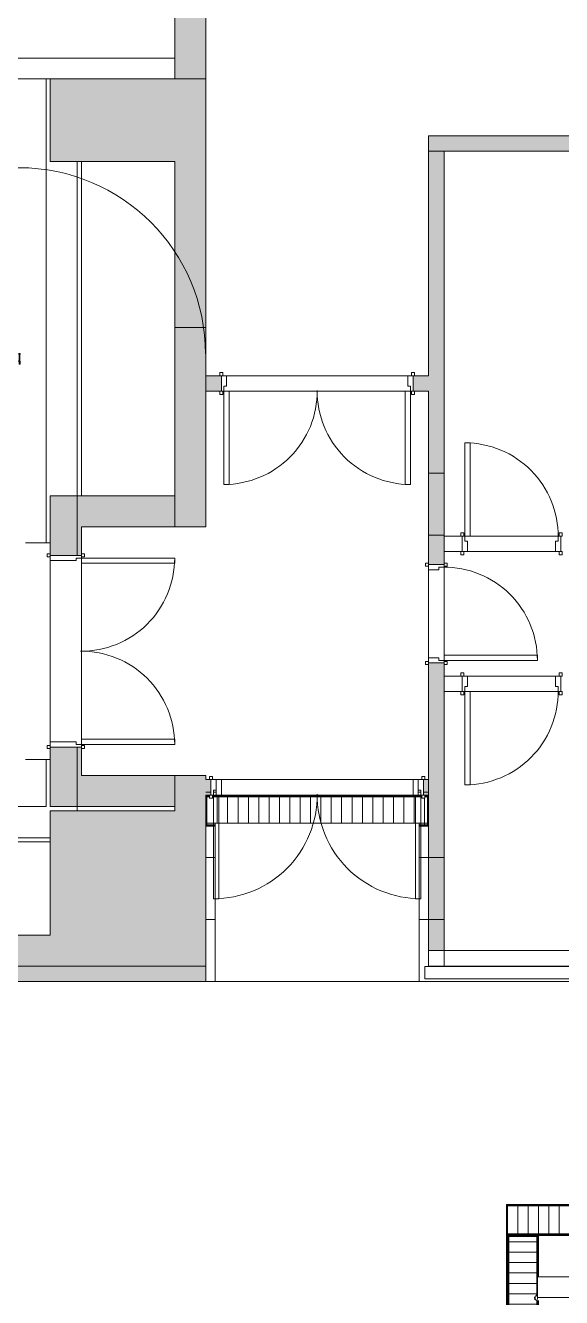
# Model space of a CAD drawing. Header units: millimetres. Extents: x -57519 to 497916, y -349472 to 446842.
# Drawn here: x 474755 to 479927, y 4657 to 16939 of the extents above; entities that cross this region are included whole.
import ezdxf

# ---------------------------------------------------------------- set-up
doc = ezdxf.new("R2010")
doc.units = ezdxf.units.MM
for name, color, linetype, lineweight in [('A-DOOR', 31, 'Continuous', 5), ('A-DOOR-FRAM', 31, 'Continuous', 5), ('A-FLOR', 192, 'Continuous', 5), ('A-FLOR-HRAL', 11, 'Continuous', 5), ('A-GLAZ-CWMG', 51, 'Continuous', 20), ('A-WALL', 113, 'Continuous', 20), ('A-WALL-PATT', 111, 'Continuous', 20), ('Q-CASE', 31, 'Continuous', 5), ('S-COLS', 52, 'Continuous', 20)]:
    doc.layers.add(name, color=color, linetype=linetype, lineweight=lineweight)
pattern_1 = [(270, (399805.45, 609.6), (100, 6e-15), [])]

# ---------------------------------------------------------------- blocks, each defined once
blk = doc.blocks.new('DLN-Double Door__X03_ - _M31x_1800 x 2000 _WH_-V918-1_F SINGLE OCCUPANCY DIAGRAM')
at = {"layer": 'A-DOOR', "color": 253}
for p, q in [((-850, -75), (-900, -75)), ((-900, -75), (-900, -975)), ((-850, -975), (-850, -75)), ((850, -75), (900, -75)), ((850, -975), (850, -75)), ((900, -75), (900, -975)), ((-900, -975), (-850, -975)), ((900, -975), (850, -975))]:
    blk.add_line(p, q, dxfattribs=at)
for centre, start, end in [((-900, -75), 270, 0.5), ((900, -75), 179.5, 270)]:
    blk.add_arc(centre, 900, start, end, dxfattribs=at)
at = {"layer": 'A-DOOR-FRAM', "color": 253}
for p, q in [((-910, 105), (-940, 105)), ((-940, 105), (-940, 75)), ((-940, 75), (-910, 75)), ((-875, 75), (-925, 75)), ((-925, 75), (-925, -75)), ((-910, 75), (-910, 105)), ((-875, -25), (-875, 75)), ((875, 75), (875, -25)), ((925, 75), (875, 75)), ((940, 105), (910, 105)), ((910, 105), (910, 75)), ((910, 75), (940, 75)), ((925, -75), (925, 75)), ((940, 75), (940, 105)), ((-910, -75), (-940, -75)), ((-940, -75), (-940, -105)), ((-940, -105), (-910, -105)), ((-925, -75), (-900, -75)), ((-910, -105), (-910, -75)), ((-900, -75), (-900, -25)), ((-900, -25), (-875, -25)), ((875, -25), (900, -25)), ((900, -25), (900, -75)), ((900, -75), (925, -75)), ((940, -75), (910, -75)), ((910, -75), (910, -105)), ((910, -105), (940, -105)), ((940, -105), (940, -75))]:
    blk.add_line(p, q, dxfattribs=at)
blk = doc.blocks.new('DLN-Double Door__X03_ - _M50y_2000 x 2200 _WH_-16954919-1_F SINGLE OCCUPANCY DIAGRAM')
at = {"layer": 'A-DOOR', "color": 253}
for p, q in [((-950, -75), (-1000, -75)), ((-1000, -75), (-1000, -1075)), ((-950, -1075), (-950, -75)), ((950, -75), (1000, -75)), ((950, -1075), (950, -75)), ((1000, -75), (1000, -1075)), ((-1000, -1075), (-950, -1075)), ((1000, -1075), (950, -1075))]:
    blk.add_line(p, q, dxfattribs=at)
for centre, start, end in [((-1000, -75), 270, 0.5), ((1000, -75), 179.5, 270)]:
    blk.add_arc(centre, 1000, start, end, dxfattribs=at)
at = {"layer": 'A-DOOR-FRAM', "color": 253}
for p, q in [((-1010, 105), (-1040, 105)), ((-1040, 105), (-1040, 75)), ((-1040, 75), (-1010, 75)), ((-975, 75), (-1025, 75)), ((-1025, 75), (-1025, -75)), ((-1010, 75), (-1010, 105)), ((-975, -25), (-975, 75)), ((975, 75), (975, -25)), ((1025, 75), (975, 75)), ((1040, 105), (1010, 105)), ((1010, 105), (1010, 75)), ((1010, 75), (1040, 75)), ((1025, -75), (1025, 75)), ((1040, 75), (1040, 105)), ((-1010, -75), (-1040, -75)), ((-1040, -75), (-1040, -105)), ((-1040, -105), (-1010, -105)), ((-1025, -75), (-1000, -75)), ((-1010, -105), (-1010, -75)), ((-1000, -75), (-1000, -25)), ((-1000, -25), (-975, -25)), ((975, -25), (1000, -25)), ((1000, -25), (1000, -75)), ((1000, -75), (1025, -75)), ((1040, -75), (1010, -75)), ((1010, -75), (1010, -105)), ((1010, -105), (1040, -105)), ((1040, -105), (1040, -75))]:
    blk.add_line(p, q, dxfattribs=at)
blk = doc.blocks.new('DLN-Single Door__X01_ - _M05x_ 900 x 2000 _WH_-16935532-1_F SINGLE OCCUPANCY DIAGRAM')
at = {"layer": 'A-DOOR', "color": 253}
for p, q in [((-460, 105), (-490, 105)), ((-490, 105), (-490, 75)), ((-490, 75), (-460, 75)), ((-460, 75), (-460, 105)), ((490, 105), (460, 105)), ((460, 105), (460, 75)), ((460, 75), (490, 75)), ((490, 75), (490, 105)), ((-460, -75), (-490, -75)), ((-490, -75), (-490, -105)), ((-490, -105), (-460, -105)), ((-460, -105), (-460, -75)), ((-400, -75), (-450, -75)), ((-450, -75), (-450, -975)), ((-400, -975), (-400, -75)), ((490, -75), (460, -75)), ((460, -75), (460, -105)), ((460, -105), (490, -105)), ((490, -105), (490, -75)), ((-450, -975), (-400, -975))]:
    blk.add_line(p, q, dxfattribs=at)
blk.add_arc((-450, -75), 900, 270, 0.5, dxfattribs=at)
at = {"layer": 'A-DOOR-FRAM', "color": 253}
for p, q in [((-425, 75), (-475, 75)), ((-475, 75), (-475, -75)), ((-425, -25), (-425, 75)), ((425, 75), (425, -25)), ((475, 75), (425, 75)), ((475, -75), (475, 75)), ((-475, -75), (-450, -75)), ((-450, -75), (-450, -25)), ((-450, -25), (-425, -25)), ((425, -25), (450, -25)), ((450, -25), (450, -75)), ((450, -75), (475, -75))]:
    blk.add_line(p, q, dxfattribs=at)
blk = doc.blocks.new('DLN-Single Door__X01_ - _M02a_ 900 x 2450 _WH_-16935534-1_F SINGLE OCCUPANCY DIAGRAM')
at = {"layer": 'A-DOOR', "color": 253}
for p, q in [((-450, 975), (-400, 975)), ((-450, 75), (-450, 975)), ((-400, 975), (-400, 75)), ((-490, 105), (-460, 105)), ((-490, 75), (-490, 105)), ((-460, 75), (-490, 75)), ((-460, 105), (-460, 75)), ((-400, 75), (-450, 75)), ((460, 75), (460, 105)), ((460, 105), (490, 105)), ((490, 75), (460, 75)), ((490, 105), (490, 75)), ((-490, -75), (-460, -75)), ((-490, -105), (-490, -75)), ((-460, -105), (-490, -105)), ((-460, -75), (-460, -105)), ((460, -105), (460, -75)), ((460, -75), (490, -75)), ((490, -105), (460, -105)), ((490, -75), (490, -105))]:
    blk.add_line(p, q, dxfattribs=at)
blk.add_arc((-450, 75), 900, 359.5, 90, dxfattribs=at)
at = {"layer": 'A-DOOR-FRAM', "color": 253}
for p, q in [((-475, 75), (-450, 75)), ((-475, -75), (-475, 75)), ((-450, 75), (-450, 25)), ((-450, 25), (-425, 25)), ((-425, 25), (-425, -75)), ((425, 25), (450, 25)), ((425, -75), (425, 25)), ((450, 75), (475, 75)), ((450, 25), (450, 75)), ((475, 75), (475, -75)), ((-425, -75), (-475, -75)), ((475, -75), (425, -75))]:
    blk.add_line(p, q, dxfattribs=at)
blk = doc.blocks.new('DLN-Double Door__X03_ - _M32_1800 x 2000 _WH_-16954925-1_F SINGLE OCCUPANCY DIAGRAM')
at = {"layer": 'A-DOOR', "color": 253}
for p, q in [((-850, -150), (-900, -150)), ((-900, -150), (-900, -1050)), ((-850, -1050), (-850, -150)), ((850, -150), (900, -150)), ((850, -1050), (850, -150)), ((900, -150), (900, -1050)), ((-900, -1050), (-850, -1050)), ((900, -1050), (850, -1050))]:
    blk.add_line(p, q, dxfattribs=at)
for centre, start, end in [((-900, -150), 270, 0.5), ((900, -150), 179.5, 270)]:
    blk.add_arc(centre, 900, start, end, dxfattribs=at)
at = {"layer": 'A-DOOR-FRAM', "color": 253}
for p, q in [((-910, 180), (-940, 180)), ((-940, 180), (-940, 150)), ((-940, 150), (-910, 150)), ((-875, 150), (-925, 150)), ((-925, 150), (-925, -150)), ((-910, 150), (-910, 180)), ((-875, -100), (-875, 150)), ((875, 150), (875, -100)), ((925, 150), (875, 150)), ((940, 180), (910, 180)), ((910, 180), (910, 150)), ((910, 150), (940, 150)), ((925, -150), (925, 150)), ((940, 150), (940, 180)), ((-900, -150), (-900, -100)), ((-900, -100), (-875, -100)), ((875, -100), (900, -100)), ((900, -100), (900, -150)), ((-910, -150), (-940, -150)), ((-940, -150), (-940, -180)), ((-940, -180), (-910, -180)), ((-925, -150), (-900, -150)), ((-910, -180), (-910, -150)), ((900, -150), (925, -150)), ((940, -150), (910, -150)), ((910, -150), (910, -180)), ((910, -180), (940, -180)), ((940, -180), (940, -150))]:
    blk.add_line(p, q, dxfattribs=at)
blk = doc.blocks.new('DLN-Single Door__X01_ - _M02_ 900 x 2450 _WH_-16935533-1_F SINGLE OCCUPANCY DIAGRAM')
at = {"layer": 'A-DOOR', "color": 253}
for p, q in [((-460, 105), (-490, 105)), ((-490, 105), (-490, 75)), ((-490, 75), (-460, 75)), ((-460, 75), (-460, 105)), ((490, 105), (460, 105)), ((460, 105), (460, 75)), ((460, 75), (490, 75)), ((490, 75), (490, 105)), ((-460, -75), (-490, -75)), ((-490, -75), (-490, -105)), ((-490, -105), (-460, -105)), ((-460, -105), (-460, -75)), ((-400, -75), (-450, -75)), ((-450, -75), (-450, -975)), ((-400, -975), (-400, -75)), ((490, -75), (460, -75)), ((460, -75), (460, -105)), ((460, -105), (490, -105)), ((490, -105), (490, -75)), ((-450, -975), (-400, -975))]:
    blk.add_line(p, q, dxfattribs=at)
blk.add_arc((-450, -75), 900, 270, 0.5, dxfattribs=at)
at = {"layer": 'A-DOOR-FRAM', "color": 253}
for p, q in [((-425, 75), (-475, 75)), ((-475, 75), (-475, -75)), ((-425, -25), (-425, 75)), ((425, 75), (425, -25)), ((475, 75), (425, 75)), ((475, -75), (475, 75)), ((-475, -75), (-450, -75)), ((-450, -75), (-450, -25)), ((-450, -25), (-425, -25)), ((425, -25), (450, -25)), ((450, -25), (450, -75)), ((450, -75), (475, -75))]:
    blk.add_line(p, q, dxfattribs=at)
blk = doc.blocks.new('DLN-Surface Channel-S1 - 300x150 _WD_-15753152-1_F SINGLE OCCUPANCY DIAGRAM')
at = {"layer": 'Q-CASE'}
h = blk.add_hatch(dxfattribs=at)
h.set_pattern_fill('FP_839', color=256, style=0, pattern_type=2)
h.set_pattern_definition(pattern_1)
h.paths.add_polyline_path([(-6215, -135), (6215, -135), (6215, 135), (-6215, 135)], flags=0)
for p, q in [((-6225, -150), (-6225, 150)), ((-6215, 150), (-6225, 150)), ((-6215, 150), (-6215, -150)), ((-6215, 140), (-6215, 150)), ((-6215, 150), (6215, 150)), ((-6215, 140), (6215, 140)), ((-6215, -135), (-6215, 135)), ((6215, 135), (-6215, 135)), ((6215, -150), (6215, 150)), ((6225, 150), (6215, 150)), ((6215, 150), (6215, 140)), ((6215, 135), (6215, -135)), ((6225, 150), (6225, -150)), ((-6225, -150), (-6215, -150)), ((-6215, -135), (6215, -135)), ((-6215, -150), (-6215, -140)), ((6215, -140), (-6215, -140)), ((-5915, -150), (6215, -150)), ((6215, -140), (6215, -150)), ((6215, -150), (6225, -150))]:
    blk.add_line(p, q, dxfattribs=at)
blk = doc.blocks.new('DLN-Surface Channel-S1 - 300x150 _WD_-5123930-1_F SINGLE OCCUPANCY DIAGRAM')
at = {"layer": 'Q-CASE'}
h = blk.add_hatch(dxfattribs=at)
h.set_pattern_fill('FP_839', color=256, style=0, pattern_type=2)
h.set_pattern_definition(pattern_1)
h.paths.add_polyline_path([(985, -135), (1065, -135), (1065, 135), (1040, 135), (1040, 120), (1010, 120), (1010, 135), (-1010, 135), (-1010, 120), (-1040, 120), (-1040, 135), (-1065, 135), (-1065, -135), (-985, -135), (-982, -120), (985, -120)], flags=0)
for p, q in [((-1065, 150), (-1075, 150)), ((-1065, 150), (-1065, -150)), ((-1065, 140), (-1065, 150)), ((-1065, 150), (-1040, 150)), ((-1065, 140), (-1040, 140)), ((-1065, -135), (-1065, 135)), ((-1040, 135), (-1065, 135)), ((-1010, 140), (1010, 140)), ((1010, 135), (-1010, 135)), ((-1000, 150), (-975, 150)), ((975, 150), (1000, 150)), ((1040, 150), (1065, 150)), ((1040, 140), (1065, 140)), ((1065, 135), (1040, 135)), ((1065, -150), (1065, 150)), ((1075, 150), (1065, 150)), ((1065, 150), (1065, 140)), ((1065, 135), (1065, -135)), ((1075, 150), (1075, -150)), ((-1075, -150), (-1065, -150)), ((-1065, -135), (-985, -135)), ((-1065, -150), (-1065, -140)), ((-985, -140), (-1065, -140)), ((-1065, -150), (-985, -150)), ((985, -135), (1065, -135)), ((1065, -140), (985, -140)), ((985, -150), (1065, -150)), ((1065, -140), (1065, -150)), ((1065, -150), (1075, -150))]:
    blk.add_line(p, q, dxfattribs=at)
blk = doc.blocks.new('DLN-Surface Channel-S1 - 300x150 _WD_-15753181-1_F SINGLE OCCUPANCY DIAGRAM')
at = {"layer": 'Q-CASE'}
h = blk.add_hatch(dxfattribs=at)
h.set_pattern_fill('FP_839', color=256, style=0, pattern_type=2)
h.set_pattern_definition(pattern_1)
h.paths.add_polyline_path([(-394, 43), (-407, 47), (-397, 43)], flags=0)
h.paths.add_polyline_path([(1090, -60), (1050, -60), (1050, 135), (1023, 133), (1019, 119), (983, 122), (978, 135), (969, 131), (966, 37), (948, 39), (938, 39), (938, 135), (-393, 135), (-397, 41), (-407, 34), (-422, 36), (-425, 45), (-425, 135), (-474, 130), (-477, 125), (-480, 117), (-481, 119), (-506, 122), (-520, 125), (-522, 131), (-522, 135), (-1090, 135), (-1090, -135), (1090, -135)], flags=0)
h.paths.add_polyline_path([(966, 37), (948, 26), (944, 30), (961, 38), (963, 37)], flags=0)
for p, q in [((-1100, -150), (-1100, 150)), ((-1090, 150), (-1100, 150)), ((-1090, 150), (-1090, -150)), ((-1090, 140), (-1090, 150)), ((-1090, 150), (-700, 150)), ((-1090, 140), (-700, 140)), ((-1090, -135), (-1090, 135)), ((-522, 135), (-1090, 135)), ((-472, 150), (-424, 150)), ((-472, 140), (-424, 140)), ((-424, 135), (-472, 135)), ((-395, 150), (939, 150)), ((-395, 140), (939, 140)), ((939, 135), (-395, 135)), ((968, 150), (978, 150)), ((968, 140), (978, 140)), ((978, 135), (968, 135)), ((1028, 150), (1090, 150)), ((1028, 140), (1050, 140)), ((1050, 135), (1028, 135)), ((1090, 139), (1090, 150)), ((1100, 150), (1090, 150)), ((1090, 150), (1090, 140)), ((1100, 150), (1100, 139)), ((1090, -150), (1090, -60)), ((1090, -60), (1090, -135)), ((1100, -60), (1100, -150)), ((-1100, -150), (-1090, -150)), ((-1090, -135), (1090, -135)), ((-1090, -150), (-1090, -140)), ((1090, -140), (-1090, -140)), ((-1090, -150), (1090, -150)), ((1090, -140), (1090, -150)), ((1090, -150), (1100, -150))]:
    blk.add_line(p, q, dxfattribs=at)
blk = doc.blocks.new('Rectangular Mullion - DLN_40 x 120mm _WD_-16830536-1_F SINGLE OCCUPANCY DIAGRAM')
at = {"layer": 'A-GLAZ-CWMG', "lineweight": 5}
for p, q in [((78802, 7735), (78802, 7855)), ((78802, 7855), (82323, 7855)), ((82323, 7855), (82323, 7735)), ((82323, 7735), (78802, 7735))]:
    blk.add_line(p, q, dxfattribs=at)
blk = doc.blocks.new('Railings 6 - Railings 6-15750741-1_F SINGLE OCCUPANCY DIAGRAM')
at = {"layer": 'A-FLOR-HRAL'}
for p, q in [((79889, 4679), (79878, 4679)), ((79867, 4663), (79862, 4662)), ((79862, 4662), (79864, 4637)), ((79868, 4639), (79867, 4663))]:
    blk.add_line(p, q, dxfattribs=at)
for start_param, end_param in [(0.129347, 3.27094), (3.27094, 6.412532)]:
    blk.add_ellipse((79878, 4654), major_axis=(0, 25), ratio=0.441066, start_param=start_param, end_param=end_param, dxfattribs=at)
blk = doc.blocks.new('DLN_Gate Door-02 - DLN_Gate Door-01 2-18994374-1_F SINGLE OCCUPANCY DIAGRAM')
at = {"layer": 'A-DOOR', "color": 253}
for p, q in [((-1375, 50), (-1375, 40)), ((-1315, 50), (-1375, 50)), ((-1375, 50), (-1375, 40)), ((-1375, 40), (-1325, 40)), ((-1325, 40), (-1375, 40)), ((-1375, 40), (-1375, -50)), ((-1375, 40), (-1325, 40)), ((-1325, 40), (-1325, -20)), ((-1325, -20), (-1325, 40)), ((-1325, 40), (-1325, -20)), ((-1315, 50), (-1315, -25)), ((-1305, 50), (-1315, 50)), ((-1315, 50), (-1315, -35)), ((-1315, -20), (-1315, 50)), ((-1305, 50), (-1305, -25)), ((-1305, -25), (-1305, 50)), ((-1300, 50), (-1265, 50)), ((-1300, 50), (-1300, -20)), ((-1299, 50), (500, 50)), ((-1265, 50), (410, 50)), ((-1265, 50), (-1265, -20)), ((465, 35), (-1265, 35)), ((465, 50), (500, 50)), ((465, 50), (465, -20)), ((500, 50), (500, 0)), ((500, 50), (500, 0)), ((500, 50), (500, -20)), ((500, -50), (500, 0)), ((505, -20), (505, 45)), ((-1375, -50), (-1300, -50)), ((-1325, -20), (-1315, -20)), ((-1315, -20), (-1325, -20)), ((-1325, -20), (-1315, -20)), ((-1315, -35), (-1315, -20)), ((-1300, -35), (-1315, -35)), ((-1315, -35), (-1265, -35)), ((-1305, -25), (-1265, -25)), ((-1265, -25), (-1305, -25)), ((-1305, -35), (-1265, -35)), ((-1265, -20), (-1300, -20)), ((-1300, -50), (-1300, -35)), ((-1265, -5), (465, -5)), ((366, -20), (-1265, -20)), ((-1265, -35), (-1265, -25)), ((-1265, -35), (-1265, -25)), ((410, -20), (370, -20)), ((500, -20), (465, -20)), ((510, -20), (500, -20)), ((500, -20), (500, -50)), ((500, -50), (510, -50)), ((502, -20), (507, -20)), ((510, -50), (510, -20))]:
    blk.add_line(p, q, dxfattribs=at)
for radius in [5, 4, 2.5]:
    blk.add_circle((505, 50), radius, dxfattribs=at)
blk.add_arc((499, 50), 1798, 0, 180, dxfattribs=at)

msp = doc.modelspace()

# ---------------------------------------------------------------- hatches: boundary and pattern name
at = {"layer": 'A-WALL-PATT', "lineweight": 5, "transparency": 33554432}
for points in [[(476194.7, 16424.2), (476494.7, 16424.2), (476494.7, 18024.2), (476194.7, 18024.2), (476194.7, 16624.2)], [(481020.3, 15724.2), (483219.7, 15724.2), (483219.7, 15874.2), (478794.7, 15874.2), (478794.7, 15724.2), (479050.3, 15724.2)], [(476194.7, 12097.5), (476494.7, 12097.5), (476494.7, 14024.2), (476194.7, 14024.2), (476194.7, 13148.5)], [(475294.7, 12097.5), (476194.7, 12097.5), (476194.7, 12397.5), (474994.7, 12397.5), (474994.7, 12097.5), (475110.2, 12097.5)], [(478794.7, 8007.5), (478794.7, 10507.5), (478644.7, 10507.5), (478644.7, 8007.5)], [(474994.7, 9397.5), (476194.7, 9397.5), (476194.7, 9697.5), (474994.7, 9697.5), (474994.7, 9672.3)], [(476494.7, 7707.5), (476494.7, 7857.5), (439744.7, 7857.5), (439744.7, 7707.5), (475110.2, 7707.5)]]:
    msp.add_hatch(color=253, dxfattribs=at).paths.add_polyline_path(points, flags=0)
h = msp.add_hatch(color=253, dxfattribs=at)
h.paths.add_polyline_path([(478794.7, 10507.5), (478794.7, 10784.2), (478644.7, 10784.2), (478644.7, 10507.5)], flags=0)
h.paths.add_polyline_path([(478794.7, 11734.2), (478794.7, 15874.2), (478644.7, 15874.2), (478644.7, 11734.2), (478744.7, 11734.2)], flags=0)
at = {"layer": 'A-WALL-PATT', "lineweight": 5}
for points in [[(476494.7, 14024.2), (476494.7, 15624.2), (476194.7, 15624.2), (476194.7, 14024.2)], [(476494.7, 9357.5), (476494.7, 9697.5), (476194.7, 9697.5), (476194.7, 9357.5)], [(474994.7, 7857.5), (474994.7, 8157.5), (473744.7, 8157.5), (473744.7, 7857.5)]]:
    msp.add_hatch(color=253, dxfattribs=at).paths.add_polyline_path(points, flags=0)
at = {"layer": 'A-WALL-PATT', "lineweight": 5, "transparency": 33554432}
h = msp.add_hatch(color=253, dxfattribs=at)
h.paths.add_polyline_path([(478509.7, 13407.5), (478644.7, 13407.5), (478644.7, 13557.5), (478494.7, 13557.5), (478494.7, 13407.5)], flags=0)
h.paths.add_polyline_path([(476629.7, 13407.5), (476644.7, 13407.5), (476644.7, 13557.5), (476494.7, 13557.5), (476494.7, 13407.5)], flags=0)
h = msp.add_hatch(color=253, dxfattribs=at)
h.paths.add_polyline_path([(475294.7, 9697.5), (475294.7, 9972.5), (474994.7, 9972.5), (474994.7, 9697.5), (475110.2, 9697.5)], flags=0)
h.paths.add_polyline_path([(475294.7, 11822.5), (475294.7, 12097.5), (474994.7, 12097.5), (474994.7, 11822.5), (475244.7, 11822.5)], flags=0)
h = msp.add_hatch(color=253, dxfattribs=at)
h.paths.add_polyline_path([(476494.7, 9507.5), (476544.7, 9507.5), (476544.7, 9657.5), (476494.7, 9657.5), (476494.7, 9557.5)], flags=0)
h.paths.add_polyline_path([(478609.7, 9507.5), (478644.7, 9507.5), (478644.7, 9657.5), (478594.7, 9657.5), (478594.7, 9507.5)], flags=0)
at = {"layer": 'S-COLS'}
for points in [[(476194.7, 15624.2), (476494.7, 15624.2), (476494.7, 16424.2), (474994.7, 16424.2), (474994.7, 15624.2), (475110.2, 15624.2)], [(474994.7, 7857.5), (476494.7, 7857.5), (476494.7, 9357.5), (474994.7, 9357.5), (474994.7, 8157.5)]]:
    msp.add_hatch(color=133, dxfattribs=at).paths.add_polyline_path(points, flags=0)

# ---------------------------------------------------------------- linework, layer by layer
at = {"layer": 'A-FLOR'}
for p, q in [((476194.7, 16624.2), (476194.7, 18324.2)), ((476494.7, 18024.2), (476494.7, 16424.2)), ((473569.7, 16624.2), (476194.7, 16624.2)), ((474994.7, 16424.2), (474754.7, 16424.2)), ((478644.7, 13557.5), (478644.7, 15874.2)), ((478644.7, 15874.2), (480419.7, 15874.2)), ((481614.7, 15724.2), (478644.7, 15724.2)), ((478794.7, 15724.2), (478794.7, 12009.2)), ((475254.7, 11822.5), (475254.7, 15624.2)), ((475294.7, 12397.5), (475294.7, 15624.2)), ((476194.7, 14024.2), (476194.7, 12397.5)), ((476494.7, 14024.2), (476494.7, 13557.5)), ((476494.7, 13557.5), (476629.7, 13557.5)), ((476644.7, 13557.5), (476644.7, 13407.5)), ((476694.7, 13557.5), (478444.7, 13557.5)), ((478509.7, 13557.5), (478644.7, 13557.5)), ((476629.7, 13407.5), (476494.7, 13407.5)), ((476494.7, 13407.5), (476494.7, 12097.5)), ((476494.7, 12617.5), (476494.7, 12097.5)), ((478794.7, 12617.5), (478644.7, 12617.5)), ((476194.7, 12397.5), (475254.7, 12397.5)), ((476494.7, 12097.5), (476194.7, 12097.5)), ((474994.7, 11942.5), (474954.7, 11942.5)), ((478644.7, 12017.5), (478793.8, 12017.5)), ((478994.7, 12009.2), (479904.7, 12009.2)), ((475294.7, 11822.5), (474994.7, 11822.5)), ((475294.7, 9997.5), (475294.7, 11797.5)), ((478794.7, 11859.2), (478794.7, 11749.2)), ((478794.7, 11719.2), (478794.7, 10799.2)), ((478644.7, 9657.5), (478644.7, 10769.2)), ((478794.7, 10769.2), (478794.7, 10657.5)), ((478794.7, 10507.5), (478794.7, 7857.5)), ((479894.7, 10507.5), (478984.7, 10507.5)), ((474994.7, 9972.5), (475294.7, 9972.5)), ((475254.7, 9357.5), (475254.7, 9972.5)), ((474954.7, 9852.5), (474994.7, 9852.5)), ((478544.7, 9657.5), (476594.7, 9657.5)), ((476594.7, 9657.5), (476644.7, 9657.5)), ((476644.7, 9657.5), (476644.7, 9507.5)), ((478494.7, 9507.5), (478494.7, 9657.5)), ((478494.7, 9657.5), (478544.7, 9657.5)), ((476494.7, 9537.5), (476544.7, 9537.5)), ((476569.7, 9537.5), (476594.7, 9537.5)), ((476594.7, 9557.5), (476594.7, 9507.5)), ((476594.7, 9507.5), (478544.7, 9507.5)), ((478544.7, 9507.5), (478544.7, 9557.5)), ((478544.7, 9537.5), (478569.7, 9537.5)), ((478594.7, 9537.5), (478644.7, 9537.5)), ((478644.7, 9537.5), (478644.7, 9237.5)), ((478644.7, 9237.5), (476494.7, 9237.5)), ((476584.7, 9237.5), (476584.7, 7707.5)), ((478554.7, 7707.5), (478554.7, 9237.5)), ((467332.2, 9097.5), (474994.7, 9097.5)), ((467332.2, 9057.5), (474994.7, 9057.5)), ((476584.7, 8907.5), (476494.7, 8907.5)), ((478794.7, 8907.5), (478554.7, 8907.5)), ((476494.7, 8307.5), (476584.7, 8307.5)), ((478554.7, 8307.5), (478794.7, 8307.5)), ((467332.2, 7857.5), (474994.7, 7857.5)), ((474994.7, 7857.5), (476494.7, 7857.5)), ((474994.7, 7857.5), (476494.7, 7857.5)), ((476494.7, 7857.5), (476494.7, 7707.5)), ((478794.7, 7857.5), (481544.7, 7857.5)), ((488594.7, 7707.5), (440044.7, 7707.5)), ((479394.7, 3657.5), (479394.7, 5557.5)), ((479394.7, 5557.5), (491544.7, 5557.5)), ((491844.7, 5257.5), (479704.7, 5257.5))]:
    msp.add_line(p, q, dxfattribs=at)
at = {"layer": 'A-WALL', "color": 253, "lineweight": 5}
for p, q in [((476194.7, 18324.2), (476194.7, 16424.2)), ((476494.7, 16424.2), (476494.7, 18024.2)), ((476194.7, 16424.2), (476194.7, 16624.2)), ((473419.7, 16424.2), (476194.7, 16424.2)), ((474954.7, 11942.5), (474954.7, 16424.2)), ((476194.7, 16424.2), (476494.7, 16424.2)), ((476194.7, 14024.2), (476194.7, 12097.5)), ((476194.7, 14024.2), (476494.7, 14024.2)), ((476494.7, 12097.5), (476494.7, 13557.5)), ((476629.7, 13557.5), (476494.7, 13557.5)), ((476694.7, 13557.5), (478444.7, 13557.5)), ((478494.7, 13557.5), (478494.7, 13407.5)), ((478644.7, 13557.5), (478509.7, 13557.5)), ((476494.7, 13407.5), (476629.7, 13407.5)), ((478469.7, 13407.5), (476669.7, 13407.5)), ((478509.7, 13407.5), (478644.7, 13407.5)), ((478644.7, 13407.5), (478644.7, 11749.2)), ((475254.7, 12397.5), (474994.7, 12397.5)), ((474994.7, 12397.5), (474994.7, 11837.5)), ((476194.7, 12097.5), (476194.7, 12397.5)), ((475294.7, 12097.5), (476194.7, 12097.5)), ((475294.7, 11837.5), (475294.7, 12097.5)), ((476494.7, 12097.5), (476494.7, 12097.5)), ((474754.7, 11942.5), (474954.7, 11942.5)), ((478794.7, 11859.2), (478794.7, 12009.2)), ((478954.7, 12009.2), (478794.7, 12009.2)), ((478969.7, 11859.2), (478969.7, 12009.2)), ((479919.7, 12009.2), (479919.7, 11859.2)), ((478794.7, 11859.2), (478954.7, 11859.2)), ((479869.7, 11859.2), (479019.7, 11859.2)), ((474994.7, 10022.5), (474994.7, 11772.5)), ((478644.7, 11734.2), (478794.7, 11734.2)), ((478644.7, 10834.2), (478644.7, 11684.2)), ((478794.7, 10784.2), (478644.7, 10784.2)), ((478794.7, 10507.5), (478794.7, 10657.5)), ((478954.7, 10657.5), (478794.7, 10657.5)), ((478969.7, 10507.5), (478969.7, 10657.5)), ((479019.7, 10657.5), (479869.7, 10657.5)), ((479919.7, 10657.5), (479919.7, 10507.5)), ((478794.7, 10507.5), (478954.7, 10507.5)), ((474994.7, 9957.5), (474994.7, 9397.5)), ((475294.7, 9697.5), (475294.7, 9957.5)), ((474954.7, 9852.5), (474754.7, 9852.5)), ((474954.7, 9397.5), (474954.7, 9852.5)), ((476194.7, 9697.5), (475294.7, 9697.5)), ((476529.7, 9657.5), (476494.7, 9657.5)), ((476544.7, 9507.5), (476544.7, 9657.5)), ((476644.7, 9657.5), (478494.7, 9657.5)), ((478594.7, 9657.5), (478594.7, 9507.5)), ((478644.7, 9657.5), (478609.7, 9657.5)), ((478644.7, 9657.5), (478644.7, 7857.5)), ((476494.7, 9507.5), (476529.7, 9507.5)), ((476569.7, 9507.5), (478544.7, 9507.5)), ((478544.7, 9507.5), (478569.7, 9507.5)), ((478609.7, 9507.5), (478644.7, 9507.5)), ((457494.9, 9397.5), (474954.7, 9397.5)), ((474994.7, 9397.5), (476194.7, 9397.5)), ((481544.7, 8007.5), (478644.7, 8007.5)), ((476494.7, 7857.5), (439744.7, 7857.5)), ((476494.7, 7857.5), (476494.7, 7857.5)), ((478644.7, 7857.5), (487827.7, 7857.5)), ((439744.7, 7707.5), (476494.7, 7707.5)), ((479694.7, 4857.5), (492244.7, 4857.5)), ((479694.7, 4657.5), (479694.7, 4857.5)), ((492444.7, 4657.5), (479694.7, 4657.5))]:
    msp.add_line(p, q, dxfattribs=at)
at = {"layer": 'A-WALL', "color": 53}
for p, q in [((476194.7, 15624.2), (476194.7, 14024.2)), ((476494.7, 14024.2), (476494.7, 15624.2)), ((476494.7, 9697.5), (476194.7, 9697.5)), ((476194.7, 9697.5), (476194.7, 9357.5)), ((476494.7, 9657.5), (476494.7, 9697.5)), ((476494.7, 9357.5), (476494.7, 9507.5)), ((474994.7, 8157.5), (473744.7, 8157.5)), ((473744.7, 7857.5), (474994.7, 7857.5))]:
    msp.add_line(p, q, dxfattribs=at)
at = {"layer": 'S-COLS', "color": 53}
for p, q in [((476494.7, 16424.2), (474994.7, 16424.2)), ((474994.7, 16424.2), (474994.7, 15624.2)), ((476494.7, 15624.2), (476494.7, 16424.2)), ((474994.7, 15624.2), (476194.7, 15624.2)), ((476194.7, 9357.5), (474994.7, 9357.5)), ((474994.7, 9357.5), (474994.7, 8157.5)), ((476494.7, 7857.5), (476494.7, 9357.5)), ((474994.7, 7857.5), (476494.7, 7857.5))]:
    msp.add_line(p, q, dxfattribs=at)

# ---------------------------------------------------------------- block references
at = {"layer": 'A-DOOR', "color": 253}
for name, p in [('DLN_Gate Door-02 - DLN_Gate Door-01 2-18994374-1_F SINGLE OCCUPANCY DIAGRAM', (474194.7, 13717.5)), ('DLN-Double Door__X03_ - _M31x_1800 x 2000 _WH_-V918-1_F SINGLE OCCUPANCY DIAGRAM', (477569.7, 13482.5)), ('DLN-Single Door__X01_ - _M02a_ 900 x 2450 _WH_-16935534-1_F SINGLE OCCUPANCY DIAGRAM', (479444.7, 11934.2)), ('DLN-Single Door__X01_ - _M02_ 900 x 2450 _WH_-16935533-1_F SINGLE OCCUPANCY DIAGRAM', (479444.7, 10582.5)), ('DLN-Double Door__X03_ - _M50y_2000 x 2200 _WH_-16954919-1_F SINGLE OCCUPANCY DIAGRAM', (477569.7, 9582.5))]:
    msp.add_blockref(name, p, dxfattribs=at)
for name, p, rotation in [('DLN-Double Door__X03_ - _M32_1800 x 2000 _WH_-16954925-1_F SINGLE OCCUPANCY DIAGRAM', (475144.7, 10897.5), 89.99999999999997), ('DLN-Single Door__X01_ - _M05x_ 900 x 2000 _WH_-16935532-1_F SINGLE OCCUPANCY DIAGRAM', (478719.7, 11259.2), 90.00000000000001)]:
    msp.add_blockref(name, p, dxfattribs=dict(at, rotation=rotation))
at = {"layer": 'A-FLOR-HRAL'}
msp.add_blockref('Railings 6 - Railings 6-15750741-1_F SINGLE OCCUPANCY DIAGRAM', (399805.4, 0), dxfattribs=at)
at = {"layer": 'A-GLAZ-CWMG', "lineweight": 5}
msp.add_blockref('Rectangular Mullion - DLN_40 x 120mm _WD_-16830536-1_F SINGLE OCCUPANCY DIAGRAM', (399805.4, 0), dxfattribs=at)
at = {"layer": 'Q-CASE'}
for name, p in [('DLN-Surface Channel-S1 - 300x150 _WD_-5123930-1_F SINGLE OCCUPANCY DIAGRAM', (477569.7, 9357.5)), ('DLN-Surface Channel-S1 - 300x150 _WD_-15753152-1_F SINGLE OCCUPANCY DIAGRAM', (485619.7, 5407.5))]:
    msp.add_blockref(name, p, dxfattribs=at)
at = {"layer": 'Q-CASE', "rotation": 269.9999999999996}
msp.add_blockref('DLN-Surface Channel-S1 - 300x150 _WD_-15753181-1_F SINGLE OCCUPANCY DIAGRAM', (479554.7, 4157.3), dxfattribs=at)

doc.saveas('drawing.dxf')
